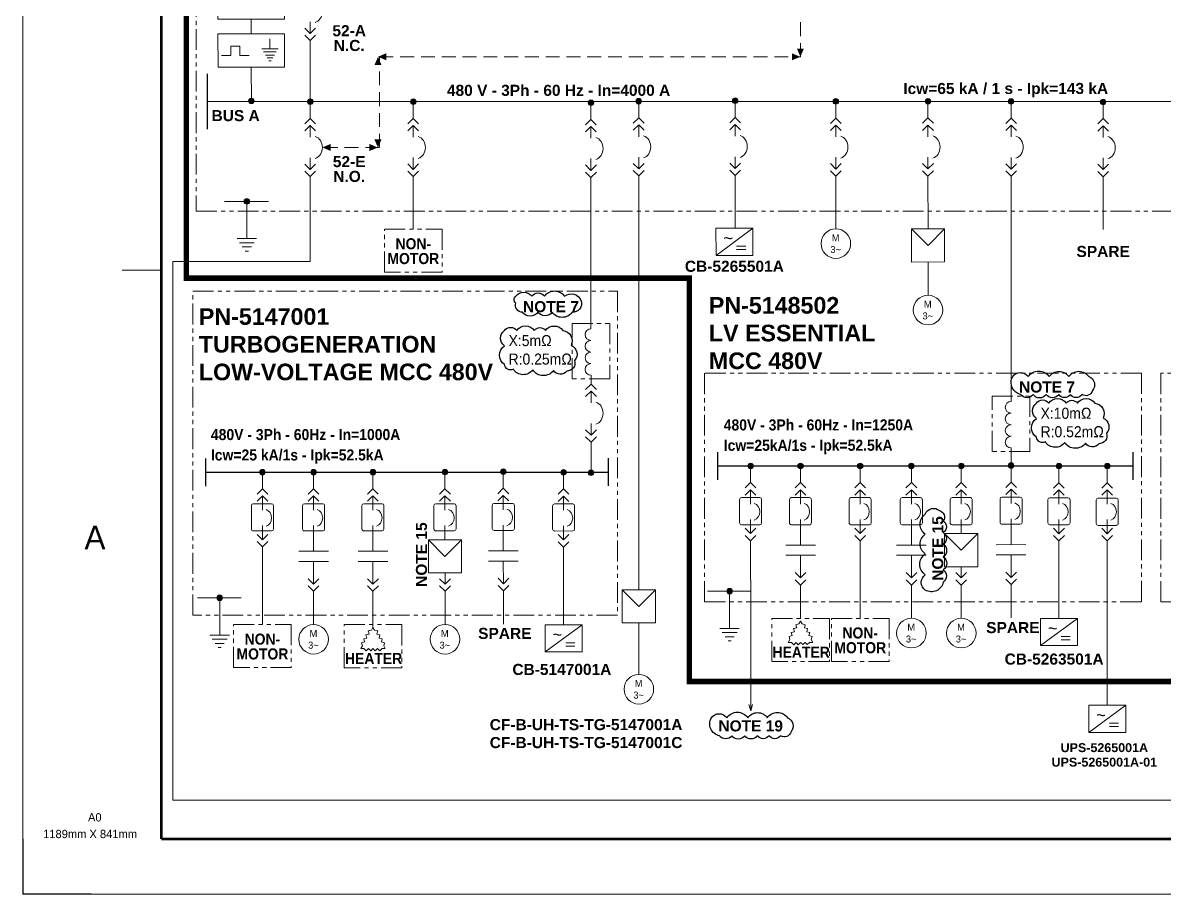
# Model space of a CAD drawing. Extents: x 0 to 1189, y 0 to 841.
# Drawn here: x 0 to 205.9, y 0 to 157.3 of the extents above; entities that cross this region are included whole.
import ezdxf

# ---------------------------------------------------------------- set-up
doc = ezdxf.new("R2010")
doc.units = 0
doc.header["$MEASUREMENT"] = 0
for name, pattern in [('CENTER', [2, 1.25, -0.25, 0.25, -0.25]), ('HIDDEN', [0.375, 0.25, -0.125]), ('PHANTOM', [2.5, 1.25, -0.25, 0.25, -0.25, 0.25, -0.25])]:
    doc.linetypes.add(name, pattern=pattern)
for name, color, linetype in [('Border', 7, 'Continuous'), ('BORDER_TEXT', 7, 'Continuous'), ('E-BOARD', 4, 'PHANTOM'), ('E-BUSBAR', 5, 'Continuous'), ('E-CONNECTION DOT', 7, 'Continuous'), ('E-CONTRL. & DATA CABLE', 9, 'HIDDEN'), ('E-NOTE TEXT', 7, 'Continuous'), ('E-POWER CABLE', 3, 'Continuous'), ('E-SCOPE BOUNDARY', 7, 'CENTER'), ('E-SYMBOL', 2, 'Continuous'), ('E-TEXT 2', 7, 'Continuous'), ('E-TEXT 3', 3, 'Continuous'), ('REV CLOUD', 1, 'Continuous')]:
    doc.layers.add(name, color=color, linetype=linetype)
doc.layers.add('Level 1', color=7, linetype='Continuous', lineweight=0)
doc.styles.add('P80-ARIAL', font='arialbd.ttf')
doc.styles.add('P80-ARIAL-1', font='arialbd.ttf')
doc.styles.add('Styledgn032', font='arialbd.ttf')
doc.styles.add('Styledgn100', font='arialbd.ttf')
doc.styles.add('Unifilar', font='arial.ttf')

# ---------------------------------------------------------------- blocks, each defined once
blk = doc.blocks.new('ATERR1')
at = {"layer": 'E-SYMBOL', "linetype": 'Continuous'}
h = blk.add_hatch(color=256, dxfattribs=at)
edge = h.paths.add_edge_path()
edge.add_arc((0, 0), 10, 0, 360)
at = {"layer": 'E-SYMBOL', "linetype": 'Continuous', "lineweight": -2}
for p, q in [((-80.3, 0), (77.9, 0)), ((0, 0), (0, -134.4)), ((-35, -134.4), (35, -134.4)), ((-26.8, -149.4), (26.8, -149.4)), ((-16.4, -164.4), (16.4, -164.4)), ((-5.8, -179.4), (5.8, -179.4))]:
    blk.add_line(p, q, dxfattribs=at)
blk.add_circle((0, 0), 10, dxfattribs=at)
blk = doc.blocks.new('CONEX31')
at = {"layer": 'E-CONNECTION DOT', "linetype": 'Continuous'}
h = blk.add_hatch(color=7, dxfattribs=at)
edge = h.paths.add_edge_path()
edge.add_arc((0, 0), 10, 0, 360)
at = {"layer": 'E-CONNECTION DOT', "color": 7, "linetype": 'Continuous', "lineweight": -2}
blk.add_circle((0, 0), 10, dxfattribs=at)
blk = doc.blocks.new('DJBTEX1')
at = {"layer": 'E-SYMBOL', "linetype": 'Continuous', "lineweight": -2}
for p, q in [((0, -36.9), (0, -97.4)), ((0, -263.1), (0, -202.6))]:
    blk.add_line(p, q, dxfattribs=at)
at = {"layer": 'E-SYMBOL', "linetype": 'Continuous', "lineweight": 13, "flags": 128}
for points in [[(27.7, -27.7), (0, 0), (-27.7, -27.7)], [(27.7, -64.6), (0, -36.9), (-27.7, -64.6)], [(27.7, -235.4), (0, -263.1), (-27.7, -235.4)], [(27.7, -272.3), (0, -300), (-27.7, -272.3)]]:
    blk.add_lwpolyline(points, dxfattribs=at)
at = {"layer": 'E-SYMBOL', "linetype": 'Continuous', "lineweight": -2}
blk.add_ellipse((12.5, -150), major_axis=(0, -58.8), ratio=0.849997, start_param=0.25268, end_param=2.888912, dxfattribs=at)
blk = doc.blocks.new('MOT3PH1')
at = {"layer": 'E-SYMBOL', "linetype": 'Continuous', "lineweight": -2}
blk.add_circle((0, -53.4), 53.4, dxfattribs=at)
at = {"layer": 'E-SYMBOL', "linetype": 'Continuous', "lineweight": -2, "char_height": 25, "attachment_point": 5, "line_spacing_factor": 0.8, "style": 'P80-ARIAL-1'}
for s, insert in [('{\\Fdgn000|c0;M}', (-0.8, -32.3)), ('{\\Fdgn000|c0;3~}', (-0.8, -74.9))]:
    blk.add_mtext(s, dxfattribs=dict(at, insert=insert))
blk = doc.blocks.new('STARTG')
at = {"layer": 'E-SYMBOL', "linetype": 'Continuous', "lineweight": 0}
for p in [(-1, 0), (1, 0)]:
    blk.add_line(p, (0, -1), dxfattribs=at)
at = {"layer": 'E-SYMBOL', "linetype": 'Continuous', "lineweight": 0, "flags": 128}
blk.add_lwpolyline([(-1, 0), (1, 0), (1, -2), (-1, -2), (-1, 0)], dxfattribs=at)
blk = doc.blocks.new('MOT3PH2')
at = {"layer": 'E-SYMBOL', "linetype": 'ByBlock', "lineweight": -2}
blk.add_circle((0, -53.4), 53.4, dxfattribs=at)
at = {"layer": 'E-SYMBOL', "linetype": 'ByBlock', "lineweight": -2, "char_height": 25, "attachment_point": 5, "line_spacing_factor": 0.8, "style": 'P80-ARIAL-1'}
for s, insert in [('{\\Fdgn000|c0;M}', (-0.8, -32.3)), ('{\\Fdgn000|c0;3~}', (-0.8, -74.9))]:
    blk.add_mtext(s, dxfattribs=dict(at, insert=insert))
blk = doc.blocks.new('STARTG1')
at = {"layer": 'E-SYMBOL', "linetype": 'ByBlock', "lineweight": -2}
for p in [(-1, 0), (1, 0)]:
    blk.add_line(p, (0, -1), dxfattribs=at)
at = {"layer": 'E-SYMBOL', "linetype": 'ByBlock', "lineweight": -2, "flags": 128}
blk.add_lwpolyline([(-1, 0), (1, 0), (1, -2), (-1, -2), (-1, 0)], dxfattribs=at)
blk = doc.blocks.new('AnonymousCell513')
at = {"layer": 'E-POWER CABLE', "lineweight": 0}
for p, q in [((0, -22.27), (-0.02, 42.91)), ((0, -37.56), (0, -28.27))]:
    blk.add_line(p, q, dxfattribs=at)
at = {"layer": 'Level 1', "color": 7, "lineweight": 0}
for name, p, xscale, yscale, zscale, rotation in [('STARTG1', (0, -22.27), 3, 3, 3, 0.01584072559316328), ('MOT3PH2', (0, -37.56), 0.05000000000000002, 0.05000000000000002, 0.05000000000000002, 0.01584072561617136)]:
    blk.add_blockref(name, p, dxfattribs=dict(at, xscale=xscale, yscale=yscale, zscale=zscale, rotation=rotation))
blk = doc.blocks.new('AnonymousCell572')
at = {"layer": 'E-SYMBOL', "linetype": 'Continuous', "lineweight": 13}
for p, q in [((-3.01, -15.46), (3.65, -10.55)), ((0.71, -13.82), (2.34, -13.82)), ((0.71, -14.42), (2.34, -14.42))]:
    blk.add_line(p, q, dxfattribs=at)
blk.add_lwpolyline([(-3.02, -10.55), (3.65, -10.55), (3.65, -15.46), (-3.01, -15.46)], close=True, dxfattribs=at)
at = {"layer": 'E-SYMBOL', "linetype": 'Continuous', "lineweight": 13, "style": 'Unifilar'}
blk.add_text('~', height=2.15, dxfattribs=at).set_placement((-1.69, -13.39))
blk = doc.blocks.new('AnonymousCell35')
at = {"layer": 'E-SYMBOL', "linetype": 'Continuous', "lineweight": 0, "flags": 128}
for points in [[(-1.97, 2.11), (-1.97, -2.12)], [(1.67, 2.45), (-1.64, 2.45)], [(2.01, -2.11), (2, 2.12)], [(-1.64, -2.45), (1.67, -2.45)]]:
    blk.add_lwpolyline(points, dxfattribs=at)
at = {"layer": 'E-SYMBOL', "linetype": 'Continuous', "lineweight": 0}
for centre, start, end in [((-1.64, 2.11), 90.0158, 180.0158), ((1.67, 2.12), 0.0158, 90.0158), ((-1.64, -2.12), 180.0158, 270.0158), ((1.67, -2.11), 270.0158, 0.0158), ((1.67, -2.11), 270.0158, 0.0158)]:
    blk.add_arc(centre, 0.331, start, end, dxfattribs=at)
blk = doc.blocks.new('DJARBT')
at = {"layer": 'E-SYMBOL', "linetype": 'Continuous', "lineweight": 0}
for p, q in [((0, 7.91), (0, 5.34)), ((0, 0), (0, 2.57))]:
    blk.add_line(p, q, dxfattribs=at)
blk.add_ellipse((0.33, 3.96), major_axis=(0, -1.55), ratio=0.849997, start_param=0.25268, end_param=2.888912, dxfattribs=at)
blk = doc.blocks.new('AnonymousCell34')
at = {"layer": 'E-SYMBOL', "linetype": 'Continuous', "lineweight": 0, "flags": 128}
for points in [[(0.97, 4.28), (0, 5.25), (-0.97, 4.28)], [(0.97, 2.99), (0, 3.96), (-0.97, 2.99)], [(0.97, -2.99), (0, -3.96), (-0.97, -2.99)], [(0.97, -4.28), (0, -5.25), (-0.97, -4.28)]]:
    blk.add_lwpolyline(points, dxfattribs=at)
at = {"layer": 'E-SYMBOL', "linetype": 'Continuous', "lineweight": 0}
for name, p in [('AnonymousCell35', (-0.02, 0)), ('DJARBT', (0, -3.96))]:
    blk.add_blockref(name, p, dxfattribs=at)
blk = doc.blocks.new('GR MONITOR DEVICE')
at = {"layer": 'E-SYMBOL', "linetype": 'Continuous', "lineweight": 13}
for p, q in [((3.35, 13.78), (3.35, 11.94)), ((-5.18, 12.07), (-0.95, 9.86)), ((1.88, 11.94), (4.82, 11.94)), ((2.2, 11.41), (4.51, 11.41)), ((2.54, 10.86), (4.19, 10.86)), ((2.84, 10.37), (3.91, 10.37)), ((0, 8.66), (0, 6)), ((3.18, 9.82), (3.6, 9.83)), ((3.35, 5.11), (3.35, 3.28)), ((-5.37, 2.12), (-3.71, 2.12)), ((-3.71, 3.78), (-3.71, 2.12)), ((-3.71, 3.78), (-2.05, 3.78)), ((-2.05, 3.78), (-2.05, 2.12)), ((-2.05, 2.12), (-0.39, 2.12)), ((1.88, 3.28), (4.82, 3.28)), ((2.2, 2.74), (4.51, 2.75)), ((2.55, 2.19), (4.19, 2.19)), ((2.84, 1.7), (3.91, 1.71)), ((3.18, 1.16), (3.6, 1.16))]:
    blk.add_line(p, q, dxfattribs=at)
at = {"layer": 'E-SYMBOL', "linetype": 'Continuous', "lineweight": 13, "flags": 128}
for points in [[(-6.02, 14.66), (6.01, 14.66), (6.01, 8.67), (-6.02, 8.66), (-6.02, 14.66)], [(-6.02, 5.99), (6.01, 6), (6.01, 0), (-6.01, 0), (-6.02, 5.99)]]:
    blk.add_lwpolyline(points, dxfattribs=at)
at = {"layer": 'E-SYMBOL', "linetype": 'Continuous', "lineweight": 13}
blk.add_open_spline([(-4.82, 10.44), (-4.02, 13.83), (-0.45, 13.63)], degree=2, dxfattribs=at)
blk = doc.blocks.new('DJARBT70')
at = {"layer": 'E-SYMBOL', "linetype": 'Continuous', "lineweight": 13}
for p, q in [((0, 7.91), (0, 5.34)), ((0, 0), (0, 2.57))]:
    blk.add_line(p, q, dxfattribs=at)
at = {"layer": 'E-SYMBOL', "linetype": 'Continuous', "lineweight": 13, "flags": 128}
for points in [[(1.65, 6.5), (-1.66, 6.5)], [(-1.99, 6.17), (-1.99, 1.94)], [(1.99, 1.94), (1.99, 6.17)], [(-1.66, 1.6), (1.66, 1.61)]]:
    blk.add_lwpolyline(points, dxfattribs=at)
at = {"layer": 'E-SYMBOL', "linetype": 'Continuous', "lineweight": 13}
for centre, start, end in [((-1.66, 6.17), 90.0158, 180.0158), ((1.65, 6.17), 0.0158, 90.0158), ((-1.66, 1.94), 180.0158, 270.0158), ((1.66, 1.94), 270.0158, 0.0158), ((1.66, 1.94), 270.0158, 0.0158)]:
    blk.add_arc(centre, 0.331, start, end, dxfattribs=at)
blk.add_ellipse((0.33, 3.96), major_axis=(0, -1.55), ratio=0.849997, start_param=0.25268, end_param=2.888912, dxfattribs=at)
blk = doc.blocks.new('NA')
at = {"layer": 'E-SYMBOL', "linetype": 'Continuous', "lineweight": 13}
for p, q in [((53.536, 0), (-53.536, 0)), ((53.536, -36.62), (-53.536, -36.62))]:
    blk.add_line(p, q, dxfattribs=at)
blk = doc.blocks.new('TYPE-NO MOTOR')
at = {"layer": 'E-POWER CABLE', "linetype": 'Continuous', "lineweight": 0}
for p, q in [((0, -3), (0, 0)), ((0, -12.21), (0, -14.29)), ((0, -16.12), (0.01, -20.21)), ((0.01, -27.5), (0.01, -21.5))]:
    blk.add_line(p, q, dxfattribs=at)
at = {"layer": 'E-SYMBOL', "linetype": 'Continuous', "lineweight": 0, "flags": 128}
for points in [[(0.97, -3.97), (0, -3), (-0.97, -3.97)], [(0.97, -5.26), (0, -4.29), (-0.97, -5.26)], [(0.97, -19.24), (0.01, -20.21), (-0.96, -19.24)], [(0.98, -20.53), (0.01, -21.5), (-0.96, -20.53)]]:
    blk.add_lwpolyline(points, dxfattribs=at)
at = {"color": 7, "linetype": 'Continuous', "lineweight": 13}
blk.add_blockref('DJARBT70', (0, -12.21), dxfattribs=at)
at = {"layer": 'Level 1', "color": 7, "linetype": 'Continuous', "lineweight": 0, "xscale": 0.05000000000000002, "yscale": 0.05000000000000002, "zscale": 0.05000000000000002, "rotation": 0.01584072561617136}
blk.add_blockref('NA', (0, -14.29), dxfattribs=at)
blk = doc.blocks.new('A$C24bb63c6')
at = {"layer": 'E-POWER CABLE', "linetype": 'Continuous', "lineweight": 0}
for p, q in [((-0.01, 24.5), (-0.01, 27.5)), ((0, 0), (0, 14))]:
    blk.add_line(p, q, dxfattribs=at)
at = {"layer": 'E-SYMBOL', "linetype": 'Continuous', "lineweight": 0, "flags": 128}
for points in [[(0.96, 23.53), (-0.01, 24.5), (-0.98, 23.53)], [(0.96, 22.24), (-0.01, 23.21), (-0.98, 22.24)], [(0.97, 16.26), (0, 15.29), (-0.97, 16.26)], [(0.97, 14.97), (0, 14), (-0.97, 14.97)]]:
    blk.add_lwpolyline(points, dxfattribs=at)
at = {"color": 7, "linetype": 'Continuous', "lineweight": 13}
blk.add_blockref('DJARBT70', (0, 15.29), dxfattribs=at)
at = {"layer": 'E-POWER CABLE', "linetype": 'Continuous', "lineweight": 0, "xscale": 0.05000000000000002, "yscale": 0.05000000000000002, "zscale": 0.05000000000000002, "rotation": 0.01584072561617136}
blk.add_blockref('CONEX31', (-0.01, 27.5), dxfattribs=at)
at = {"layer": 'Level 1', "color": 7, "linetype": 'Continuous', "lineweight": 0, "xscale": 0.05000000000000002, "yscale": 0.05000000000000002, "zscale": 0.05000000000000002, "rotation": 0.01584072561617136}
blk.add_blockref('CONEX31', (-0.01, 27.5), dxfattribs=at)
blk = doc.blocks.new('A$C6713cf10')
at = {"layer": 'E-POWER CABLE', "linetype": 'Continuous', "lineweight": 0}
for p, q in [((0, -3), (0, 0)), ((0, -12.21), (0, -14.29)), ((0, -16.12), (0.01, -20.21)), ((0.01, -27.5), (0.01, -21.5))]:
    blk.add_line(p, q, dxfattribs=at)
at = {"layer": 'E-SYMBOL', "linetype": 'Continuous', "lineweight": 0, "flags": 128}
for points in [[(0.97, -3.97), (0, -3), (-0.97, -3.97)], [(0.97, -5.26), (0, -4.29), (-0.97, -5.26)], [(0.97, -19.24), (0.01, -20.21), (-0.96, -19.24)], [(0.98, -20.53), (0.01, -21.5), (-0.96, -20.53)]]:
    blk.add_lwpolyline(points, dxfattribs=at)
at = {"color": 7, "linetype": 'Continuous', "lineweight": 13}
blk.add_blockref('DJARBT70', (0, -12.21), dxfattribs=at)
at = {"layer": 'Level 1', "color": 7, "linetype": 'Continuous', "lineweight": 0, "xscale": 0.05000000000000002, "yscale": 0.05000000000000002, "zscale": 0.05000000000000002, "rotation": 0.01584072561617136}
for name, p in [('CONEX31', (0, 0)), ('NA', (0, -14.29))]:
    blk.add_blockref(name, p, dxfattribs=at)
at = {"layer": 'Level 1', "color": 1, "linetype": 'Continuous', "lineweight": 0, "xscale": 0.05000000000000002, "yscale": 0.05000000000000002, "zscale": 0.05000000000000002, "rotation": 0.01584072561617136}
blk.add_blockref('MOT3PH1', (0.01, -27.5), dxfattribs=at)
blk = doc.blocks.new('A$C0d55cd45')
at = {"layer": 'E-POWER CABLE', "linetype": 'Continuous', "lineweight": 0}
for p, q in [((0, -3), (0, 0)), ((0.01, -18.21), (0.01, -20.21)), ((0.01, -27.5), (0.01, -21.5))]:
    blk.add_line(p, q, dxfattribs=at)
at = {"layer": 'E-SYMBOL', "linetype": 'Continuous', "lineweight": 0, "flags": 128}
for points in [[(0.97, -3.97), (0, -3), (-0.97, -3.97)], [(0.97, -5.26), (0, -4.29), (-0.97, -5.26)], [(0.97, -19.24), (0.01, -20.21), (-0.96, -19.24)], [(0.98, -20.53), (0.01, -21.5), (-0.96, -20.53)]]:
    blk.add_lwpolyline(points, dxfattribs=at)
at = {"color": 7, "linetype": 'Continuous', "lineweight": 13}
blk.add_blockref('DJARBT70', (0, -12.21), dxfattribs=at)
at = {"layer": 'Level 1', "color": 7, "linetype": 'Continuous', "lineweight": 0}
for name, p, xscale, yscale, zscale, rotation in [('CONEX31', (0, 0), 0.05000000000000002, 0.05000000000000002, 0.05000000000000002, 0.01584072561617136), ('STARTG', (0, -12.21), 3, 3, 3, 0.01584072559316328)]:
    blk.add_blockref(name, p, dxfattribs=dict(at, xscale=xscale, yscale=yscale, zscale=zscale, rotation=rotation))
at = {"layer": 'Level 1', "color": 1, "linetype": 'Continuous', "lineweight": 0, "xscale": 0.05000000000000002, "yscale": 0.05000000000000002, "zscale": 0.05000000000000002, "rotation": 0.01584072561617136}
blk.add_blockref('MOT3PH1', (0.01, -27.5), dxfattribs=at)
blk = doc.blocks.new('A$C6ec2deaa')
blk.add_blockref('TYPE-NO MOTOR', (0, 0.08))
at = {"layer": 'Level 1', "color": 7, "linetype": 'Continuous', "lineweight": 0, "xscale": 0.05000000000000002, "yscale": 0.05000000000000002, "zscale": 0.05000000000000002, "rotation": 0.01584072561617136}
blk.add_blockref('CONEX31', (0, 0.08), dxfattribs=at)
blk = doc.blocks.new('A$C74899eaa')
at = {"layer": 'E-BOARD', "lineweight": 13, "ltscale": 3}
blk.add_lwpolyline([(-5.21, 0), (5.21, 0), (5.21, -7.79), (-5.21, -7.79)], close=True, dxfattribs=at)
blk = doc.blocks.new('AnonymousCell713')
at = {"layer": 'E-SYMBOL', "linetype": 'Continuous', "lineweight": 0}
for p, q in [((-0.29, 1.62), (0, 2.12)), ((0.29, 1.62), (0, 2.12)), ((-1.67, 0.05), (-1.11, 0.2)), ((-1.52, -0.5), (-1.67, 0.05)), ((-1.26, 0.76), (-0.7, 0.91)), ((-1.11, 0.2), (-1.26, 0.76)), ((-0.85, 1.47), (-0.29, 1.62)), ((-0.7, 0.91), (-0.85, 1.47)), ((0.85, 1.47), (0.29, 1.62)), ((0.7, 0.91), (0.85, 1.47)), ((1.26, 0.76), (0.7, 0.91)), ((1.11, 0.2), (1.26, 0.76)), ((1.67, 0.06), (1.11, 0.2)), ((1.52, -0.5), (1.67, 0.06)), ((-1.92, -1.21), (-2.22, -1.72)), ((-1.63, -1.72), (-2.22, -1.72)), ((-2.07, -0.65), (-1.52, -0.5)), ((-1.92, -1.21), (-2.07, -0.65)), ((-1.63, -1.72), (-1.22, -2.13)), ((-1.22, -2.13), (-0.82, -1.72)), ((-0.82, -1.72), (-0.41, -2.13)), ((-0.41, -2.13), (0, -1.72)), ((0, -1.72), (0.41, -2.12)), ((0.41, -2.12), (0.82, -1.72)), ((0.82, -1.72), (1.22, -2.12)), ((1.22, -2.12), (1.63, -1.72)), ((2.07, -0.65), (1.52, -0.5)), ((1.63, -1.72), (2.22, -1.72)), ((1.93, -1.21), (2.07, -0.65)), ((1.93, -1.21), (2.22, -1.72))]:
    blk.add_line(p, q, dxfattribs=at)
blk = doc.blocks.new('A$C8a68718e')
at = {"color": 1}
blk.add_blockref('A$C74899eaa', (0, 0), dxfattribs=at)
at = {"color": 7, "linetype": 'Continuous', "lineweight": 0}
blk.add_blockref('AnonymousCell713', (0, -2.62), dxfattribs=at)
at = {"layer": 'E-TEXT 2', "linetype": 'Continuous', "lineweight": 0, "insert": (0.11, -6.11), "char_height": 2, "attachment_point": 5, "rotation": 0.0158, "line_spacing_factor": 0.8, "style": 'Styledgn032'}
blk.add_mtext('{\\W0.9;HEATER}', dxfattribs=at)
blk = doc.blocks.new('A$C648f9ce4')
at = {"layer": 'Border', "linetype": 'Continuous', "lineweight": 53}
for q in [(25, 831), (1179, 10)]:
    blk.add_line((25, 10), q, dxfattribs=at)
at = {"layer": 'Border', "linetype": 'Continuous', "lineweight": 0}
blk.add_line((24.97, 112.62), (17.9, 112.61), dxfattribs=at)
at = {"layer": 'Border', "linetype": 'Continuous', "lineweight": 0, "flags": 128}
blk.add_lwpolyline([(0, 0), (1189, 0), (1189, 841), (0, 841), (0, 0)], dxfattribs=at)
at = {"layer": 'Border', "color": 7, "ltscale": 3, "flags": 128}
blk.add_lwpolyline([(0, 10), (0, 0)], dxfattribs=at)
at = {"layer": 'Border', "color": 7, "ltscale": 3}
blk.add_lwpolyline([(12.33, 0), (0, 0)], dxfattribs=at)
at = {"layer": 'BORDER_TEXT', "linetype": 'Continuous', "lineweight": 0, "rotation": 0.0158, "line_spacing_factor": 0.8, "style": 'Styledgn032'}
for s, insert, char_height, attachment_point in [('{\\Fdgn000|c0;\\W0.99857;A}', (13.02, 64.38), 4.2473, 5), ('{\\Fdgn000|c0;A0}', (11.76, 14.62), 1.5, 1), ('{\\Fdgn000|c0;1189mm X 841mm}', (3.66, 11.61), 1.5, 1)]:
    blk.add_mtext(s, dxfattribs=dict(at, insert=insert, char_height=char_height, attachment_point=attachment_point))
blk = doc.blocks.new('REATOR1')
at = {"layer": 'E-SYMBOL', "linetype": 'Continuous', "lineweight": -2, "flags": 128}
blk.add_lwpolyline([(0, -111.9, -1), (0, -83.9, -1), (0, -56, -1), (0, -28, -1), (0, 0, -1)], format="xyb", dxfattribs=at)
blk = doc.blocks.new('A$C7ddd5fdc')
at = {"layer": 'E-BOARD', "lineweight": 13, "ltscale": 3}
blk.add_lwpolyline([(-3.41, 0.96), (3.4, 0.96), (3.4, -9.04), (-3.41, -9.04)], close=True, dxfattribs=at)
at = {"layer": 'Level 1', "color": 7, "linetype": 'Continuous', "lineweight": 13, "xscale": 0.075, "yscale": 0.075, "zscale": 0.075, "rotation": 0.01584072559316328}
blk.add_blockref('REATOR1', (0, 0), dxfattribs=at)

msp = doc.modelspace()

# ---------------------------------------------------------------- hatches: boundary and pattern name
at = {"layer": 'E-CONTRL. & DATA CABLE', "ltscale": 10}
for points in [[(140.3, 151.13), (140.94, 152.62), (139.67, 152.62)], [(64.09, 151.15), (64.72, 149.65), (63.45, 149.65)], [(64.08, 151.14), (65.57, 150.51), (65.57, 151.78)], [(140.27, 151.13), (138.77, 151.77), (138.77, 150.5)], [(64.08, 134.73), (64.72, 136.22), (63.45, 136.22)], [(54.05, 134.78), (55.54, 134.14), (55.54, 135.41)], [(64.03, 134.76), (62.54, 135.4), (62.54, 134.13)]]:
    msp.add_hatch(color=256, dxfattribs=at).paths.add_polyline_path(points)

# ---------------------------------------------------------------- linework, layer by layer
at = {"layer": 'E-BOARD', "lineweight": 13, "ltscale": 3}
for points in [[(31.27, 123.29), (365.43, 123.29), (365.43, 171.12), (31.27, 171.12)], [(30.67, 108.82), (107.28, 108.82), (107.28, 50.34), (30.67, 50.34)], [(99.1, 103.01), (105.92, 103.01), (105.92, 93.01), (99.1, 93.01)], [(123.02, 52.79), (201.85, 52.79), (201.85, 94.01), (123.02, 94.01)], [(205.35, 52.79), (271.81, 52.79), (271.81, 94.01), (205.35, 94.01)]]:
    msp.add_lwpolyline(points, close=True, dxfattribs=at)
at = {"layer": 'E-BUSBAR', "linetype": 'Continuous', "lineweight": 30}
for p, q in [((33.28, 148.08), (33.28, 138.08)), ((33.28, 143.08), (236.88, 143.11)), ((32.99, 78.66), (32.99, 73.66)), ((105.62, 78.68), (105.62, 73.68)), ((125.32, 79.78), (125.32, 74.78)), ((200.27, 79.78), (200.27, 74.78)), ((125.32, 77.28), (200.27, 77.28)), ((32.99, 76.17), (105.62, 76.18))]:
    msp.add_line(p, q, dxfattribs=at)
at = {"layer": 'E-CONTRL. & DATA CABLE', "lineweight": 0, "ltscale": 10}
msp.add_lwpolyline([(54.31, 134.74), (64.35, 134.74), (64.35, 151.11), (140.32, 151.11), (140.32, 200.15)], dxfattribs=at)
at = {"layer": 'E-POWER CABLE', "linetype": 'Continuous', "lineweight": 13}
for p, q in [((51.86, 154.05), (51.86, 143.05)), ((41.23, 149.27), (41.24, 143.18)), ((102.51, 139.85), (102.51, 142.85)), ((178.31, 140.08), (178.31, 143.08)), ((102.51, 129.35), (102.51, 111.85)), ((178.31, 129.58), (178.31, 112.08)), ((27.06, 114.17), (27.06, 16.97)), ((178.31, 112.08), (178.32, 88.93)), ((102.52, 76.06), (102.52, 81.56)), ((178.32, 80.54), (178.32, 77.29)), ((27.06, 16.97), (949.76, 16.98))]:
    msp.add_line(p, q, dxfattribs=at)
at = {"layer": 'E-POWER CABLE', "lineweight": 0}
for p, q in [((51.86, 140.02), (51.86, 143.02)), ((111.12, 140.13), (111.12, 143.13)), ((51.86, 129.52), (51.86, 120.02)), ((111.13, 129.63), (111.13, 120.13))]:
    msp.add_line(p, q, dxfattribs=at)
at = {"layer": 'E-POWER CABLE', "linetype": 'Continuous', "lineweight": 0}
for p, q in [((70.45, 140.03), (70.45, 143.03)), ((128.53, 140.2), (128.53, 143.2)), ((146.7, 140.09), (146.7, 143.09)), ((163.32, 140.1), (163.32, 143.1)), ((194.92, 139.98), (194.92, 142.98)), ((70.45, 129.53), (70.45, 120.03)), ((128.53, 129.7), (128.53, 120.2)), ((146.7, 129.59), (146.7, 120.09)), ((163.32, 129.6), (163.33, 120.1)), ((194.92, 129.48), (194.93, 119.98)), ((163.33, 108.1), (163.33, 114.1)), ((131.32, 74.28), (131.32, 77.28)), ((140.32, 74.28), (140.32, 77.28)), ((151.09, 74.28), (151.09, 77.28)), ((195.67, 74.27), (195.67, 77.27)), ((43.23, 73.17), (43.23, 76.17)), ((63.17, 73.17), (63.17, 76.17)), ((97.57, 73.14), (97.57, 76.14)), ((63.17, 63.97), (63.17, 61.88)), ((140.32, 65.07), (140.33, 62.99)), ((43.23, 62.67), (43.23, 48.67)), ((97.58, 48.64), (97.57, 62.64)), ((131.33, 49.78), (131.32, 63.78)), ((151.1, 49.78), (151.09, 63.78)), ((195.67, 63.77), (195.68, 49.77)), ((63.18, 60.05), (63.18, 55.97)), ((140.33, 61.16), (140.33, 57.07)), ((140.33, 49.78), (140.33, 55.78)), ((63.18, 48.68), (63.18, 54.68)), ((131.33, 49.78), (131.33, 33.11)), ((195.68, 50.1), (195.68, 34.11)), ((63.18, 48.18), (63.18, 48.68)), ((131.33, 33.11), (131.01, 34.21)), ((131.33, 33.11), (131.65, 34.21))]:
    msp.add_line(p, q, dxfattribs=at)
at = {"layer": 'E-POWER CABLE', "linetype": 'Continuous', "lineweight": 13, "ltscale": 0.25}
for p, q in [((51.86, 120.02), (51.86, 114.17)), ((27.06, 114.17), (51.86, 114.17)), ((102.51, 111.85), (102.51, 102.05))]:
    msp.add_line(p, q, dxfattribs=at)
at = {"layer": 'E-POWER CABLE', "linetype": 'Continuous', "lineweight": 13}
msp.add_lwpolyline([(102.52, 92.05), (102.52, 93.65)], dxfattribs=at)
at = {"layer": 'E-SCOPE BOUNDARY', "lineweight": 30, "ltscale": 10, "const_width": 1}
msp.add_lwpolyline([(1045.55, 330.45), (1045.55, 110.53), (951.07, 110.53), (951.1, 38.38), (120.26, 38.38), (120.26, 111.17), (29.5, 111.17), (29.5, 330.76), (1045.55, 330.76)], dxfattribs=at)
at = {"layer": 'E-SYMBOL', "linetype": 'Continuous', "lineweight": 0, "flags": 128}
for points in [[(132.29, 73.31), (131.32, 74.28), (130.35, 73.31)], [(141.29, 73.31), (140.32, 74.28), (139.35, 73.31)], [(152.06, 73.31), (151.09, 74.28), (150.12, 73.31)], [(44.2, 72.2), (43.23, 73.17), (42.26, 72.2)], [(64.14, 72.21), (63.17, 73.17), (62.2, 72.2)], [(98.54, 72.17), (97.57, 73.14), (96.6, 72.17)], [(132.29, 72.02), (131.32, 72.99), (130.35, 72.02)], [(141.29, 72.02), (140.32, 72.99), (139.35, 72.02)], [(152.06, 72.02), (151.09, 72.99), (150.12, 72.02)], [(44.2, 70.91), (43.23, 71.88), (42.26, 70.91)], [(64.14, 70.91), (63.17, 71.88), (62.2, 70.91)], [(98.54, 70.88), (97.57, 71.85), (96.6, 70.88)], [(132.29, 66.04), (131.32, 65.07), (130.35, 66.04)], [(152.06, 66.05), (151.09, 65.08), (150.12, 66.05)], [(44.2, 64.93), (43.23, 63.96), (42.26, 64.93)], [(98.54, 64.91), (97.57, 63.94), (96.6, 64.91)], [(132.29, 64.75), (131.32, 63.78), (130.36, 64.75)], [(152.06, 64.75), (151.09, 63.78), (150.12, 64.75)], [(44.2, 63.64), (43.23, 62.67), (42.26, 63.64)], [(98.54, 63.61), (97.57, 62.64), (96.6, 63.61)], [(141.3, 58.04), (140.33, 57.07), (139.36, 58.04)], [(64.15, 56.94), (63.18, 55.97), (62.21, 56.94)], [(64.15, 55.65), (63.18, 54.68), (62.21, 55.64)], [(141.3, 56.75), (140.33, 55.78), (139.36, 56.75)]]:
    msp.add_lwpolyline(points, dxfattribs=at)
at = {"layer": 'REV CLOUD'}
for points in [[(88.97, 107.93, -0.520567), (91.83, 107.93, -0.520567), (94.12, 107.93, -0.520567), (97.75, 107.93, -0.520567), (100.76, 107.04, -0.520567), (99.12, 105.04, -0.520567), (95.5, 105.04, -0.520567), (92.95, 105.04, -0.520567), (90.14, 105.04, -0.520567), (88.97, 106.69, -0.520567)], [(86.9, 101.73, -0.520567), (89.12, 101.73, -0.520567), (92.28, 101.73, -0.520567), (94.3, 101.73, -0.520567), (97.44, 101.73, -0.520567), (98.92, 99.03, -0.520567), (99.56, 96.3, -0.520567), (98.14, 94.42, -0.520567), (95.74, 94.5, -0.520567), (92.01, 94.62, -0.520567), (88.51, 94.73, -0.520567), (86.9, 95.59, -0.520567), (86.9, 98.98, -0.520567)], [(178.63, 93.42, -0.520567), (181.4, 93.42, -0.520567), (185.2, 93.42, -0.520567), (188.72, 93.42, -0.520567), (192.36, 93.42, -0.520567), (193, 90.88, -0.520567), (191.13, 90.18, -0.520567), (189.02, 90.18, -0.520567), (186.92, 90.18, -0.520567), (184.64, 90.18, -0.520567), (182.29, 90.18, -0.520567), (180.1, 90.18, -0.520567)], [(182.89, 88.62, -0.520567), (185.11, 88.62, -0.520567), (188.27, 88.62, -0.520567), (190.29, 88.62, -0.520567), (193.43, 88.62, -0.520567), (194.91, 85.91, -0.520567), (195.55, 83.19, -0.520567), (194.13, 81.31, -0.520567), (191.74, 81.38, -0.520567), (188, 81.51, -0.520567), (184.5, 81.62, -0.520567), (182.89, 82.47, -0.520567), (182.89, 85.87, -0.520567)], [(162.84, 54.87, -0.520567), (162.84, 57.63, -0.520567), (162.84, 61.43, -0.520567), (162.84, 64.95, -0.520567), (162.84, 68.59, -0.520567), (165.39, 69.24, -0.520567), (166.09, 67.37, -0.520567), (166.09, 65.26, -0.520567), (166.09, 63.16, -0.520567), (166.09, 60.88, -0.520567), (166.09, 58.52, -0.520567), (166.09, 56.34, -0.520567)], [(124.24, 31.85, -0.520567), (127.01, 31.85, -0.520567), (130.81, 31.85, -0.520567), (134.33, 31.85, -0.520567), (137.97, 31.85, -0.520567), (138.61, 29.31, -0.520567), (136.74, 28.6, -0.520567), (134.63, 28.6, -0.520567), (132.53, 28.6, -0.520567), (130.25, 28.6, -0.520567), (127.9, 28.6, -0.520567), (125.71, 28.6, -0.520567)]]:
    msp.add_lwpolyline(points, format="xyb", close=True, dxfattribs=at)

# ---------------------------------------------------------------- block references
for name, p in [('GR MONITOR DEVICE', (41.23, 149.27)), ('A$C6713cf10', (52.46, 76.17)), ('A$C0d55cd45', (76.17, 76.18)), ('TYPE-NO MOTOR', (86.7, 76.25)), ('A$C6713cf10', (160.32, 77.29)), ('A$C0d55cd45', (169.32, 77.29)), ('A$C6ec2deaa', (178.32, 77.29)), ('A$C24bb63c6', (186.96, 49.77))]:
    msp.add_blockref(name, p)
at = {"color": 1}
for name, p in [('A$C74899eaa', (70.45, 120.03)), ('A$C8a68718e', (140.33, 49.78)), ('A$C74899eaa', (151.1, 49.78)), ('A$C74899eaa', (43.23, 48.67)), ('A$C8a68718e', (63.18, 48.65))]:
    msp.add_blockref(name, p, dxfattribs=at)
at = {"color": 7, "lineweight": 0}
msp.add_blockref('AnonymousCell513', (111.15, 77.22), dxfattribs=at)
at = {"color": 7, "linetype": 'Continuous', "lineweight": 0}
for name, p in [('AnonymousCell572', (128.09, 130.75)), ('AnonymousCell34', (195.67, 69.02)), ('AnonymousCell572', (186.64, 60.32)), ('AnonymousCell572', (97.26, 59.19)), ('AnonymousCell572', (195.36, 44.66))]:
    msp.add_blockref(name, p, dxfattribs=at)
at = {"color": 7, "linetype": 'Continuous', "lineweight": 13}
for p in [(131.32, 65.07), (140.32, 65.07), (151.09, 65.08), (43.23, 63.96), (63.17, 63.97), (97.57, 63.94)]:
    msp.add_blockref('DJARBT70', p, dxfattribs=at)
at = {"layer": 'Border'}
msp.add_blockref('A$C648f9ce4', (0, 0), dxfattribs=at)
at = {"layer": 'E-POWER CABLE', "linetype": 'Continuous', "lineweight": 0, "xscale": 0.05000000000000002, "yscale": 0.05000000000000002, "zscale": 0.05000000000000002, "rotation": 0.01584072561617136}
for p in [(43.23, 76.17), (97.57, 76.14), (102.52, 76.06), (131.32, 77.28), (151.09, 77.28)]:
    msp.add_blockref('CONEX31', p, dxfattribs=at)
at = {"layer": 'Level 1', "color": 7, "linetype": 'Continuous', "lineweight": 13}
for name, p, xscale, yscale, zscale, rotation in [('DJBTEX1', (51.85, 164.55), 0.035, 0.035, 0.035, 0.01584072559316328), ('CONEX31', (51.86, 143.05), 0.05000000000000002, 0.05000000000000002, 0.05000000000000002, 0.01584072561617136), ('CONEX31', (102.51, 142.85), 0.05000000000000002, 0.05000000000000002, 0.05000000000000002, 0.01584072561617136), ('CONEX31', (178.31, 143.08), 0.05000000000000002, 0.05000000000000002, 0.05000000000000002, 0.01584072561617136), ('DJBTEX1', (178.31, 140.08), 0.035, 0.035, 0.035, 0.01584072559316328), ('DJBTEX1', (102.51, 139.85), 0.035, 0.035, 0.035, 0.01584072559316328), ('REATOR1', (102.51, 102.05), 0.075, 0.075, 0.075, 0.01584072559316328)]:
    msp.add_blockref(name, p, dxfattribs=dict(at, xscale=xscale, yscale=yscale, zscale=zscale, rotation=rotation))
at = {"layer": 'Level 1', "color": 7, "linetype": 'Continuous', "lineweight": 0}
for name, p, xscale, yscale, zscale, rotation in [('CONEX31', (41.24, 143.18), 0.05000000000000002, 0.05000000000000002, 0.05000000000000002, 0.01584072561617136), ('CONEX31', (70.45, 143.03), 0.05000000000000002, 0.05000000000000002, 0.05000000000000002, 0.01584072561617136), ('CONEX31', (128.53, 143.2), 0.05000000000000002, 0.05000000000000002, 0.05000000000000002, 0.01584072561617136), ('CONEX31', (146.7, 143.09), 0.05000000000000002, 0.05000000000000002, 0.05000000000000002, 0.01584072561617136), ('CONEX31', (163.32, 143.1), 0.05000000000000002, 0.05000000000000002, 0.05000000000000002, 0.01584072561617136), ('CONEX31', (163.32, 143.1), 0.05000000000000002, 0.05000000000000002, 0.05000000000000002, 0.01584072561617136), ('CONEX31', (194.92, 142.98), 0.05000000000000002, 0.05000000000000002, 0.05000000000000002, 0.01584072561617136), ('DJBTEX1', (128.53, 140.2), 0.035, 0.035, 0.035, 0.01584072559316328), ('DJBTEX1', (146.7, 140.09), 0.035, 0.035, 0.035, 0.01584072559316328), ('DJBTEX1', (163.32, 140.1), 0.035, 0.035, 0.035, 0.01584072559316328), ('DJBTEX1', (70.45, 140.03), 0.035, 0.035, 0.035, 0.01584072559316328), ('DJBTEX1', (194.92, 139.98), 0.035, 0.035, 0.035, 0.01584072559316328), ('STARTG', (163.33, 120.1), 3, 3, 3, 0.01584072559316328), ('CONEX31', (43.23, 76.17), 0.05000000000000002, 0.05000000000000002, 0.05000000000000002, 0.01584072561617136), ('CONEX31', (63.17, 76.17), 0.05000000000000002, 0.05000000000000002, 0.05000000000000002, 0.01584072561617136), ('CONEX31', (86.7, 76.25), 0.05000000000000002, 0.05000000000000002, 0.05000000000000002, 0.01584072561617136), ('CONEX31', (97.57, 76.14), 0.05000000000000002, 0.05000000000000002, 0.05000000000000002, 0.01584072561617136), ('CONEX31', (102.52, 76.06), 0.05000000000000002, 0.05000000000000002, 0.05000000000000002, 0.01584072561617136), ('CONEX31', (131.32, 77.28), 0.05000000000000002, 0.05000000000000002, 0.05000000000000002, 0.01584072561617136), ('CONEX31', (140.32, 77.28), 0.05000000000000002, 0.05000000000000002, 0.05000000000000002, 0.01584072561617136), ('CONEX31', (151.09, 77.28), 0.05000000000000002, 0.05000000000000002, 0.05000000000000002, 0.01584072561617136), ('CONEX31', (195.67, 77.27), 0.05000000000000002, 0.05000000000000002, 0.05000000000000002, 0.01584072561617136), ('CONEX31', (195.67, 77.27), 0.05000000000000002, 0.05000000000000002, 0.05000000000000002, 0.01584072561617136), ('NA', (63.17, 61.88), 0.05000000000000002, 0.05000000000000002, 0.05000000000000002, 0.01584072561617136), ('NA', (140.33, 62.99), 0.05000000000000002, 0.05000000000000002, 0.05000000000000002, 0.01584072561617136)]:
    msp.add_blockref(name, p, dxfattribs=dict(at, xscale=xscale, yscale=yscale, zscale=zscale, rotation=rotation))
at = {"layer": 'Level 1', "color": 7, "lineweight": 0}
for name, p, xscale, yscale, zscale, rotation in [('CONEX31', (51.86, 143.02), 0.05000000000000002, 0.05000000000000002, 0.05000000000000002, 0.01584072561617136), ('CONEX31', (111.12, 143.13), 0.05000000000000002, 0.05000000000000002, 0.05000000000000002, 0.01584072561617136), ('DJBTEX1', (111.12, 140.13), 0.035, 0.035, 0.035, 0.01584072559316328), ('DJBTEX1', (51.86, 140.02), 0.035, 0.035, 0.035, 0.01584072559316328), ('DJBTEX1', (102.52, 92.06), 0.035, 0.035, 0.035, 0.01584072559316328)]:
    msp.add_blockref(name, p, dxfattribs=dict(at, xscale=xscale, yscale=yscale, zscale=zscale, rotation=rotation))
at = {"layer": 'Level 1', "color": 1, "linetype": 'Continuous', "lineweight": 13, "xscale": 0.05000000000000002, "yscale": 0.05000000000000002, "zscale": 0.05000000000000002, "rotation": 0.01584072561617136}
for p in [(40.42, 125.04), (35.52, 53.49), (127.53, 54.68)]:
    msp.add_blockref('ATERR1', p, dxfattribs=at)
at = {"layer": 'Level 1', "color": 1, "linetype": 'Continuous', "lineweight": 0, "xscale": 0.05000000000000002, "yscale": 0.05000000000000002, "zscale": 0.05000000000000002, "rotation": 0.01584072561617136}
for p in [(146.7, 120.09), (163.33, 108.1)]:
    msp.add_blockref('MOT3PH1', p, dxfattribs=at)
at = {"layer": 'REV CLOUD', "color": 1}
msp.add_blockref('A$C7ddd5fdc', (178.32, 88.93), dxfattribs=at)

# ---------------------------------------------------------------- texts
at = {"layer": 'E-NOTE TEXT', "linetype": 'Continuous', "lineweight": 0, "char_height": 2, "line_spacing_factor": 0.8, "style": 'Styledgn100'}
for s, insert, attachment_point, rotation in [('NOTE 7', (90.25, 105.01), 7, 0.0158), ('NOTE 7', (179.76, 90.51), 7, 0.0158), ('NOTE 15', (166.11, 56.57), 7, 90.0158), ('NOTE 15', (72.96, 55.46), 7, 90.0158), ('\\pxqc;NOTE 19', (131.33, 31.37), 2, 0.0158)]:
    msp.add_mtext(s, dxfattribs=dict(at, insert=insert, attachment_point=attachment_point, rotation=rotation))
at = {"layer": 'E-TEXT 2', "linetype": 'Continuous', "lineweight": 0, "rotation": 0.0158}
for s, insert, char_height, attachment_point, line_spacing_factor, style in [('52-A\\PN.C.', (58.89, 154.5), 2, 5, 0.8, 'Styledgn100'), ('Icw=65 kA / 1 s - Ipk=143 kA', (177.35, 145.12), 2, 5, 0.8, 'P80-ARIAL'), ('480 V - 3Ph - 60 Hz - In=4000 A', (96.67, 145.07), 2, 5, 0.8, 'P80-ARIAL'), ('BUS A', (38.4, 140.51), 2, 5, 0.8, 'P80-ARIAL'), ('52-E\\PN.O.', (58.89, 130.87), 2, 5, 0.8, 'Styledgn100'), ('{\\W0.9;NON-\\PMOTOR}', (70.46, 116.04), 2, 5, 0.8, 'Styledgn032'), ('SPARE', (194.93, 115.99), 2, 5, 0.8, 'Styledgn100'), ('CB-5265501A', (128.39, 114.33), 2, 2, 0.97195, 'P80-ARIAL'), ('\\pxql;{\\W0.9;480V - 3Ph - 60Hz - In=1250A\\PIcw=25kA/1s - Ipk=52.5kA}', (126.47, 82.55), 2, 4, 1.103118, 'P80-ARIAL'), ('\\pxql;{\\W0.9;480V - 3Ph - 60Hz - In=1000A\\PIcw=25 kA/1s - Ipk=52.5kA}', (33.94, 80.81), 2, 4, 1.103118, 'P80-ARIAL'), ('SPARE', (86.97, 47.05), 2, 5, 0.8, 'Styledgn032'), ('{\\W0.9;NON-\\PMOTOR}', (151.1, 45.8), 2, 5, 0.8, 'Styledgn032'), ('SPARE', (178.64, 48.1), 2, 5, 0.8, 'Styledgn032'), ('{\\W0.9;NON-\\PMOTOR}', (43.23, 44.68), 2, 5, 0.8, 'Styledgn032'), ('CB-5147001A', (97.26, 41.56), 2, 2, 0.97195, 'P80-ARIAL'), ('UPS-5265001A\\PUPS-5265001A-01', (195.14, 27.25), 1.6131, 2, 0.97195, 'P80-ARIAL')]:
    msp.add_mtext(s, dxfattribs=dict(at, insert=insert, char_height=char_height, attachment_point=attachment_point, line_spacing_factor=line_spacing_factor, style=style))
at = {"layer": 'E-TEXT 2', "char_height": 2, "width": 9.0804, "attachment_point": 1, "rotation": 0.0158, "style": 'P80-ARIAL'}
for s, insert in [('{\\fArial|b0|i0|c0|p34;\\W0.9;X:5mΩ\\PR:0.25mΩ}', (87.65, 100.91)), ('{\\fArial|b0|i0|c0|p34;\\W0.9;X:10mΩ\\PR:0.52mΩ}', (183.64, 87.8))]:
    msp.add_mtext(s, dxfattribs=dict(at, insert=insert))
at = {"layer": 'E-TEXT 2', "linetype": 'Continuous', "lineweight": 0, "insert": (186.08, 43.43), "char_height": 2, "width": 16.759, "attachment_point": 2, "rotation": 0.0158, "line_spacing_factor": 0.97195, "style": 'P80-ARIAL'}
msp.add_mtext('CB-5263501A', dxfattribs=at)
at = {"layer": 'E-TEXT 2', "lineweight": 0, "insert": (101.63, 31.6), "char_height": 2, "attachment_point": 2, "rotation": 0.0158, "line_spacing_factor": 0.97195, "style": 'P80-ARIAL'}
msp.add_mtext('CF-B-UH-TS-TG-5147001A\\PCF-B-UH-TS-TG-5147001C', dxfattribs=at)
at = {"layer": 'E-TEXT 3', "linetype": 'Continuous', "lineweight": 0, "char_height": 3, "attachment_point": 7, "rotation": 0.0158, "line_spacing_factor": 0.828528}
for s, insert, style in [('\\pxsm1;PN-5148502\\PLV ESSENTIAL\\PMCC 480V', (123.79, 94.73), 'P80-ARIAL'), ('\\pxsm1;PN-5147001\\PTURBOGENERATION\\PLOW-VOLTAGE MCC 480V', (31.77, 92.71), 'Styledgn100')]:
    msp.add_mtext(s, dxfattribs=dict(at, insert=insert, style=style))

doc.saveas('drawing.dxf')
